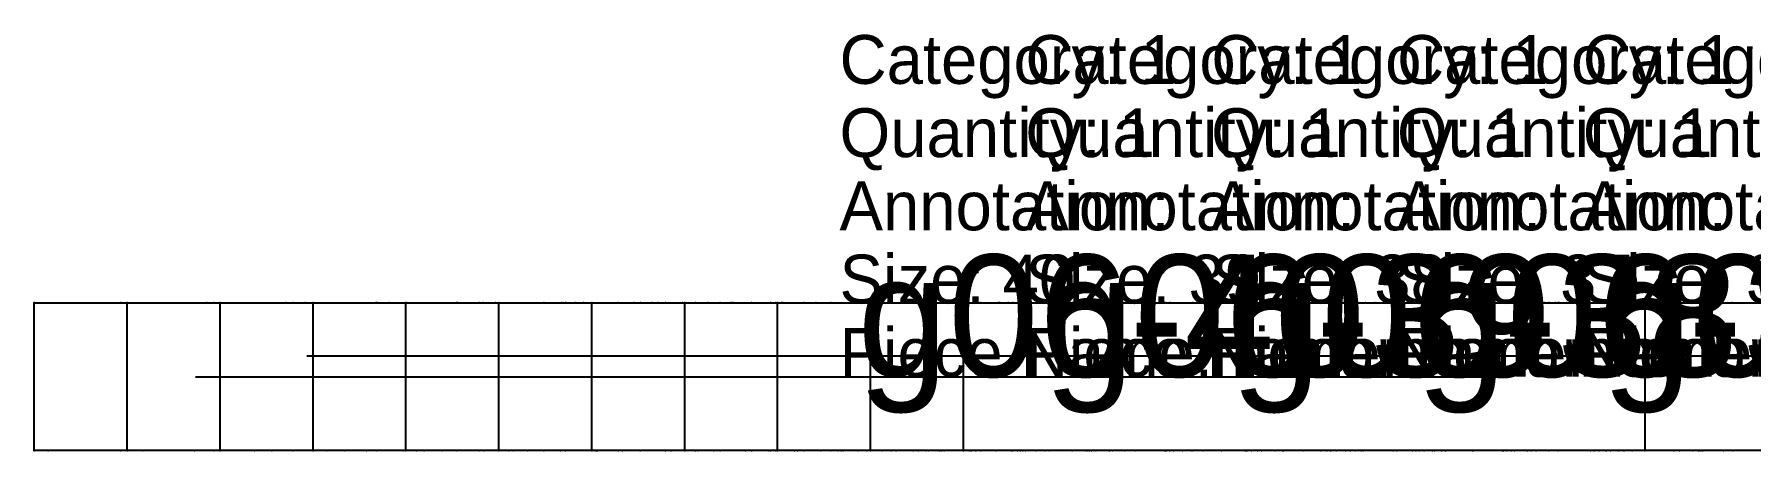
# Model space of a CAD drawing. Extents: x -2408 to 1029, y -526 to 2095.
# Drawn here: x -2407.6 to -2055.7, y 1458.5 to 1543.8 of the extents above; entities that cross this region are included whole.
import ezdxf

# ---------------------------------------------------------------- set-up
doc = ezdxf.new("R2010")
doc.units = 0
doc.layers.add('TEXT', color=7, linetype='Continuous')

# ---------------------------------------------------------------- blocks, each defined once
blk = doc.blocks.new('-30')
at = {"layer": '1'}
blk.add_lwpolyline([(-1106.885371, 721.699142), (-1128.512851, 721.699142), (-1149.224693, 721.699142), (-1168.911023, 721.699142), (-1187.461962, 721.699142), (-1204.767635, 721.699142), (-1220.718165, 721.699142), (-1239.687615, 721.699142), (-1255.792142, 721.699142), (-1271.497247, 721.699142), (-1285.198241, 721.699142), (-1286.352081, 721.699142), (-1286.352081, 751.94191), (-1265.834194, 751.94191), (-1248.11479, 751.94191), (-1230.545281, 751.94191), (-1210.241052, 751.94191), (-1193.374894, 751.94191), (-1175.226851, 751.94191), (-1155.906772, 751.94191), (-1135.524549, 751.94191), (-1114.190076, 751.94191)], dxfattribs=at)
at = {"layer": '14'}
blk.add_lwpolyline([(-1106.885371, 721.699142), (-1128.512851, 721.699142), (-1149.224693, 721.699142), (-1168.911023, 721.699142), (-1187.461962, 721.699142), (-1204.767635, 721.699142), (-1220.718165, 721.699142), (-1239.687615, 721.699142), (-1255.792142, 721.699142), (-1271.497247, 721.699142), (-1285.198241, 721.699142), (-1286.352081, 721.699142), (-1286.352081, 751.94191), (-1265.834194, 751.94191), (-1248.11479, 751.94191), (-1230.545281, 751.94191), (-1210.241052, 751.94191), (-1193.374894, 751.94191), (-1175.226851, 751.94191), (-1155.906772, 751.94191), (-1135.524549, 751.94191), (-1114.190076, 751.94191)], dxfattribs=at)
at = {"layer": '2'}
for p in [(-1286.352081, 751.94191), (-1286.352081, 751.94191), (-1286.352081, 721.699142), (-1286.352081, 721.699142)]:
    blk.add_point(p, dxfattribs=at)
at = {"layer": '3'}
for p in [(-1265.834194, 751.94191), (-1265.834194, 751.94191), (-1248.11479, 751.94191), (-1248.11479, 751.94191), (-1230.545281, 751.94191), (-1230.545281, 751.94191), (-1210.241052, 751.94191), (-1210.241052, 751.94191), (-1193.374894, 751.94191), (-1193.374894, 751.94191), (-1175.226851, 751.94191), (-1175.226851, 751.94191), (-1155.906772, 751.94191), (-1155.906772, 751.94191), (-1135.524549, 751.94191), (-1135.524549, 751.94191), (-1285.198241, 721.699142), (-1285.198241, 721.699142), (-1271.497247, 721.699142), (-1271.497247, 721.699142), (-1255.792142, 721.699142), (-1255.792142, 721.699142), (-1239.687615, 721.699142), (-1239.687615, 721.699142), (-1220.718165, 721.699142), (-1220.718165, 721.699142), (-1204.767635, 721.699142), (-1204.767635, 721.699142), (-1187.461962, 721.699142), (-1187.461962, 721.699142), (-1168.911023, 721.699142), (-1168.911023, 721.699142), (-1149.224693, 721.699142), (-1149.224693, 721.699142), (-1128.512851, 721.699142), (-1128.512851, 721.699142)]:
    blk.add_point(p, dxfattribs=at)
blk = doc.blocks.new('-31')
at = {"layer": '1'}
blk.add_lwpolyline([(-1095.268179, 721.699142), (-1116.499605, 721.699142), (-1136.968503, 721.699142), (-1156.570752, 721.699142), (-1175.202488, 721.699142), (-1192.7596, 721.699142), (-1209.138212, 721.699142), (-1224.234227, 721.699142), (-1242.187487, 721.699142), (-1257.429261, 721.699142), (-1272.293023, 721.699142), (-1286.352081, 721.699142), (-1286.352081, 751.94191), (-1266.933365, 751.94191), (-1250.163213, 751.94191), (-1233.534925, 751.94191), (-1214.318426, 751.94191), (-1198.355812, 751.94191), (-1181.179972, 751.94191), (-1162.894896, 751.94191), (-1143.604578, 751.94191), (-1123.413024, 751.94191), (-1102.424193, 751.94191)], dxfattribs=at)
at = {"layer": '14'}
blk.add_lwpolyline([(-1095.268179, 721.699142), (-1116.499605, 721.699142), (-1136.968503, 721.699142), (-1156.570752, 721.699142), (-1175.202488, 721.699142), (-1192.7596, 721.699142), (-1209.138212, 721.699142), (-1224.234227, 721.699142), (-1242.187487, 721.699142), (-1257.429261, 721.699142), (-1272.293023, 721.699142), (-1286.352081, 721.699142), (-1286.352081, 751.94191), (-1266.933365, 751.94191), (-1250.163213, 751.94191), (-1233.534925, 751.94191), (-1214.318426, 751.94191), (-1198.355812, 751.94191), (-1181.179972, 751.94191), (-1162.894896, 751.94191), (-1143.604578, 751.94191), (-1123.413024, 751.94191), (-1102.424193, 751.94191)], dxfattribs=at)
at = {"layer": '2'}
for p in [(-1286.352081, 751.94191), (-1286.352081, 751.94191), (-1286.352081, 721.699142), (-1286.352081, 721.699142)]:
    blk.add_point(p, dxfattribs=at)
at = {"layer": '3'}
for p in [(-1266.933365, 751.94191), (-1266.933365, 751.94191), (-1250.163213, 751.94191), (-1250.163213, 751.94191), (-1233.534925, 751.94191), (-1233.534925, 751.94191), (-1214.318426, 751.94191), (-1214.318426, 751.94191), (-1198.355812, 751.94191), (-1198.355812, 751.94191), (-1181.179972, 751.94191), (-1181.179972, 751.94191), (-1162.894896, 751.94191), (-1162.894896, 751.94191), (-1143.604578, 751.94191), (-1143.604578, 751.94191), (-1123.413024, 751.94191), (-1123.413024, 751.94191), (-1272.293023, 721.699142), (-1272.293023, 721.699142), (-1257.429261, 721.699142), (-1257.429261, 721.699142), (-1242.187487, 721.699142), (-1242.187487, 721.699142), (-1224.234227, 721.699142), (-1224.234227, 721.699142), (-1209.138212, 721.699142), (-1209.138212, 721.699142), (-1192.7596, 721.699142), (-1192.7596, 721.699142), (-1175.202488, 721.699142), (-1175.202488, 721.699142), (-1156.570752, 721.699142), (-1156.570752, 721.699142), (-1136.968503, 721.699142), (-1136.968503, 721.699142), (-1116.499605, 721.699142), (-1116.499605, 721.699142)]:
    blk.add_point(p, dxfattribs=at)
blk = doc.blocks.new('-32')
at = {"layer": '1'}
blk.add_lwpolyline([(-1071.369129, 721.699142), (-1092.379847, 721.699142), (-1112.834644, 721.699142), (-1132.635414, 721.699142), (-1151.684055, 721.699142), (-1169.882461, 721.699142), (-1187.13253, 721.699142), (-1203.336157, 721.699142), (-1218.395238, 721.699142), (-1236.524046, 721.699142), (-1252.211155, 721.699142), (-1268.03214, 721.699142), (-1282.296868, 721.699142), (-1286.352081, 721.699142), (-1286.352081, 751.94191), (-1268.032537, 751.94191), (-1248.531503, 751.94191), (-1232.212209, 751.94191), (-1213.509337, 751.94191), (-1198.05785, 751.94191), (-1181.494526, 751.94191), (-1163.917442, 751.94191), (-1145.424717, 751.94191), (-1126.114456, 751.94191), (-1106.084764, 751.94191), (-1085.433746, 751.94191)], dxfattribs=at)
at = {"layer": '14'}
blk.add_lwpolyline([(-1071.369129, 721.699142), (-1092.379847, 721.699142), (-1112.834644, 721.699142), (-1132.635414, 721.699142), (-1151.684055, 721.699142), (-1169.882461, 721.699142), (-1187.13253, 721.699142), (-1203.336157, 721.699142), (-1218.395238, 721.699142), (-1236.524046, 721.699142), (-1252.211155, 721.699142), (-1268.03214, 721.699142), (-1282.296868, 721.699142), (-1286.352081, 721.699142), (-1286.352081, 751.94191), (-1268.032537, 751.94191), (-1248.531503, 751.94191), (-1232.212209, 751.94191), (-1213.509337, 751.94191), (-1198.05785, 751.94191), (-1181.494526, 751.94191), (-1163.917442, 751.94191), (-1145.424717, 751.94191), (-1126.114456, 751.94191), (-1106.084764, 751.94191), (-1085.433746, 751.94191)], dxfattribs=at)
at = {"layer": '2'}
for p in [(-1286.352081, 751.94191), (-1286.352081, 751.94191), (-1286.352081, 721.699142), (-1286.352081, 721.699142)]:
    blk.add_point(p, dxfattribs=at)
at = {"layer": '3'}
for p in [(-1268.032537, 751.94191), (-1268.032537, 751.94191), (-1248.531503, 751.94191), (-1248.531503, 751.94191), (-1232.212209, 751.94191), (-1232.212209, 751.94191), (-1213.509337, 751.94191), (-1213.509337, 751.94191), (-1198.05785, 751.94191), (-1198.05785, 751.94191), (-1181.494526, 751.94191), (-1181.494526, 751.94191), (-1163.917442, 751.94191), (-1163.917442, 751.94191), (-1145.424717, 751.94191), (-1145.424717, 751.94191), (-1126.114456, 751.94191), (-1126.114456, 751.94191), (-1106.084764, 751.94191), (-1106.084764, 751.94191), (-1282.296868, 721.699142), (-1282.296868, 721.699142), (-1268.03214, 721.699142), (-1268.03214, 721.699142), (-1252.211155, 721.699142), (-1252.211155, 721.699142), (-1236.524046, 721.699142), (-1236.524046, 721.699142), (-1218.395238, 721.699142), (-1218.395238, 721.699142), (-1203.336157, 721.699142), (-1203.336157, 721.699142), (-1187.13253, 721.699142), (-1187.13253, 721.699142), (-1169.882461, 721.699142), (-1169.882461, 721.699142), (-1151.684055, 721.699142), (-1151.684055, 721.699142), (-1132.635414, 721.699142), (-1132.635414, 721.699142), (-1112.834644, 721.699142), (-1112.834644, 721.699142), (-1092.379847, 721.699142), (-1092.379847, 721.699142)]:
    blk.add_point(p, dxfattribs=at)
blk = doc.blocks.new('-33')
at = {"layer": '1'}
blk.add_lwpolyline([(-1057.28123, 721.699142), (-1077.584608, 721.699142), (-1097.488376, 721.699142), (-1116.900317, 721.699142), (-1135.728212, 721.699142), (-1153.879844, 721.699142), (-1171.262995, 721.699142), (-1187.785419, 721.699142), (-1203.354985, 721.699142), (-1222.472649, 721.699142), (-1239.513755, 721.699142), (-1254.259619, 721.699142), (-1269.131336, 721.699142), (-1283.690666, 721.699142), (-1286.352081, 721.699142), (-1286.352081, 751.94191), (-1266.492106, 751.94191), (-1247.187721, 751.94191), (-1231.266954, 751.94191), (-1213.160278, 751.94191), (-1193.086281, 751.94191), (-1176.871221, 751.94191), (-1159.764718, 751.94191), (-1141.858993, 751.94191), (-1123.246262, 751.94191), (-1104.018745, 751.94191), (-1084.268661, 751.94191), (-1064.088228, 751.94191)], dxfattribs=at)
at = {"layer": '14'}
blk.add_lwpolyline([(-1057.28123, 721.699142), (-1077.584608, 721.699142), (-1097.488376, 721.699142), (-1116.900317, 721.699142), (-1135.728212, 721.699142), (-1153.879844, 721.699142), (-1171.262995, 721.699142), (-1187.785419, 721.699142), (-1203.354985, 721.699142), (-1222.472649, 721.699142), (-1239.513755, 721.699142), (-1254.259619, 721.699142), (-1269.131336, 721.699142), (-1283.690666, 721.699142), (-1286.352081, 721.699142), (-1286.352081, 751.94191), (-1266.492106, 751.94191), (-1247.187721, 751.94191), (-1231.266954, 751.94191), (-1213.160278, 751.94191), (-1193.086281, 751.94191), (-1176.871221, 751.94191), (-1159.764718, 751.94191), (-1141.858993, 751.94191), (-1123.246262, 751.94191), (-1104.018745, 751.94191), (-1084.268661, 751.94191), (-1064.088228, 751.94191)], dxfattribs=at)
at = {"layer": '2'}
for p in [(-1286.352081, 751.94191), (-1286.352081, 751.94191), (-1286.352081, 721.699142), (-1286.352081, 721.699142)]:
    blk.add_point(p, dxfattribs=at)
at = {"layer": '3'}
for p in [(-1266.492106, 751.94191), (-1266.492106, 751.94191), (-1247.187721, 751.94191), (-1247.187721, 751.94191), (-1231.266954, 751.94191), (-1231.266954, 751.94191), (-1213.160278, 751.94191), (-1213.160278, 751.94191), (-1193.086281, 751.94191), (-1193.086281, 751.94191), (-1176.871221, 751.94191), (-1176.871221, 751.94191), (-1159.764718, 751.94191), (-1159.764718, 751.94191), (-1141.858993, 751.94191), (-1141.858993, 751.94191), (-1123.246262, 751.94191), (-1123.246262, 751.94191), (-1104.018745, 751.94191), (-1104.018745, 751.94191), (-1084.268661, 751.94191), (-1084.268661, 751.94191), (-1283.690666, 721.699142), (-1283.690666, 721.699142), (-1269.131336, 721.699142), (-1269.131336, 721.699142), (-1254.259619, 721.699142), (-1254.259619, 721.699142), (-1239.513755, 721.699142), (-1239.513755, 721.699142), (-1222.472649, 721.699142), (-1222.472649, 721.699142), (-1203.354985, 721.699142), (-1203.354985, 721.699142), (-1187.785419, 721.699142), (-1187.785419, 721.699142), (-1171.262995, 721.699142), (-1171.262995, 721.699142), (-1153.879844, 721.699142), (-1153.879844, 721.699142), (-1135.728212, 721.699142), (-1135.728212, 721.699142), (-1116.900317, 721.699142), (-1116.900317, 721.699142), (-1097.488376, 721.699142), (-1097.488376, 721.699142), (-1077.584608, 721.699142), (-1077.584608, 721.699142)]:
    blk.add_point(p, dxfattribs=at)
blk = doc.blocks.new('-34')
at = {"layer": '1'}
blk.add_lwpolyline([(-1039.626952, 721.699142), (-1059.066025, 721.699142), (-1078.27488, 721.699142), (-1097.167187, 721.699142), (-1115.656614, 721.699142), (-1133.656829, 721.699142), (-1151.081501, 721.699142), (-1167.844299, 721.699142), (-1183.85889, 721.699142), (-1199.038944, 721.699142), (-1217.831649, 721.699142), (-1234.782566, 721.699142), (-1249.687156, 721.699142), (-1265.128395, 721.699142), (-1280.07625, 721.699142), (-1286.352081, 721.699142), (-1286.352081, 751.94191), (-1267.75976, 751.94191), (-1249.687567, 751.94191), (-1230.729139, 751.94191), (-1213.298577, 751.94191), (-1194.077439, 751.94191), (-1178.609608, 751.94191), (-1162.336014, 751.94191), (-1145.342988, 751.94191), (-1127.716863, 751.94191), (-1109.543971, 751.94191), (-1090.910644, 751.94191), (-1071.903216, 751.94191), (-1052.608018, 751.94191), (-1033.111383, 751.94191)], dxfattribs=at)
at = {"layer": '14'}
blk.add_lwpolyline([(-1039.626952, 721.699142), (-1059.066025, 721.699142), (-1078.27488, 721.699142), (-1097.167187, 721.699142), (-1115.656614, 721.699142), (-1133.656829, 721.699142), (-1151.081501, 721.699142), (-1167.844299, 721.699142), (-1183.85889, 721.699142), (-1199.038944, 721.699142), (-1217.831649, 721.699142), (-1234.782566, 721.699142), (-1249.687156, 721.699142), (-1265.128395, 721.699142), (-1280.07625, 721.699142), (-1286.352081, 721.699142), (-1286.352081, 751.94191), (-1267.75976, 751.94191), (-1249.687567, 751.94191), (-1230.729139, 751.94191), (-1213.298577, 751.94191), (-1194.077439, 751.94191), (-1178.609608, 751.94191), (-1162.336014, 751.94191), (-1145.342988, 751.94191), (-1127.716863, 751.94191), (-1109.543971, 751.94191), (-1090.910644, 751.94191), (-1071.903216, 751.94191), (-1052.608018, 751.94191), (-1033.111383, 751.94191)], dxfattribs=at)
at = {"layer": '2'}
for p in [(-1286.352081, 751.94191), (-1286.352081, 751.94191), (-1286.352081, 721.699142), (-1286.352081, 721.699142)]:
    blk.add_point(p, dxfattribs=at)
at = {"layer": '3'}
for p in [(-1267.75976, 751.94191), (-1267.75976, 751.94191), (-1249.687567, 751.94191), (-1249.687567, 751.94191), (-1230.729139, 751.94191), (-1230.729139, 751.94191), (-1213.298577, 751.94191), (-1213.298577, 751.94191), (-1194.077439, 751.94191), (-1194.077439, 751.94191), (-1178.609608, 751.94191), (-1178.609608, 751.94191), (-1162.336014, 751.94191), (-1162.336014, 751.94191), (-1145.342988, 751.94191), (-1145.342988, 751.94191), (-1127.716863, 751.94191), (-1127.716863, 751.94191), (-1109.543971, 751.94191), (-1109.543971, 751.94191), (-1090.910644, 751.94191), (-1090.910644, 751.94191), (-1071.903216, 751.94191), (-1071.903216, 751.94191), (-1052.608018, 751.94191), (-1052.608018, 751.94191), (-1280.07625, 721.699142), (-1280.07625, 721.699142), (-1265.128395, 721.699142), (-1265.128395, 721.699142), (-1249.687156, 721.699142), (-1249.687156, 721.699142), (-1234.782566, 721.699142), (-1234.782566, 721.699142), (-1217.831649, 721.699142), (-1217.831649, 721.699142), (-1199.038944, 721.699142), (-1199.038944, 721.699142), (-1183.85889, 721.699142), (-1183.85889, 721.699142), (-1167.844299, 721.699142), (-1167.844299, 721.699142), (-1151.081501, 721.699142), (-1151.081501, 721.699142), (-1133.656829, 721.699142), (-1133.656829, 721.699142), (-1115.656614, 721.699142), (-1115.656614, 721.699142), (-1097.167187, 721.699142), (-1097.167187, 721.699142), (-1078.27488, 721.699142), (-1078.27488, 721.699142), (-1059.066025, 721.699142), (-1059.066025, 721.699142)]:
    blk.add_point(p, dxfattribs=at)
at = {"layer": '7'}
blk.add_line((-1056.360397, 741.08757), (-819.929733, 741.08757), dxfattribs=at)
blk = doc.blocks.new('-35')
at = {"layer": '1'}
blk.add_lwpolyline([(-1026.001396, 721.699142), (-1044.293844, 721.699142), (-1062.505846, 721.699142), (-1080.556958, 721.699142), (-1098.366734, 721.699142), (-1115.85473, 721.699142), (-1132.9405, 721.699142), (-1149.543599, 721.699142), (-1165.583582, 721.699142), (-1180.980003, 721.699142), (-1200.368428, 721.699142), (-1218.279044, 721.699142), (-1234.521168, 721.699142), (-1252.187028, 721.699142), (-1266.57545, 721.699142), (-1280.504143, 721.699142), (-1286.352081, 721.699142), (-1286.352081, 751.94191), (-1269.027421, 751.94191), (-1252.187427, 751.94191), (-1234.521619, 751.94191), (-1218.279511, 751.94191), (-1200.3689, 751.94191), (-1180.980474, 751.94191), (-1165.584047, 751.94191), (-1149.544056, 751.94191), (-1132.94093, 751.94191), (-1115.855149, 751.94191), (-1098.367142, 751.94191), (-1080.557355, 751.94191), (-1062.506235, 751.94191), (-1044.294227, 751.94191), (-1026.002846, 751.94191)], dxfattribs=at)
at = {"layer": '14'}
blk.add_lwpolyline([(-1026.001396, 721.699142), (-1044.293844, 721.699142), (-1062.505846, 721.699142), (-1080.556958, 721.699142), (-1098.366734, 721.699142), (-1115.85473, 721.699142), (-1132.9405, 721.699142), (-1149.543599, 721.699142), (-1165.583582, 721.699142), (-1180.980003, 721.699142), (-1200.368428, 721.699142), (-1218.279044, 721.699142), (-1234.521168, 721.699142), (-1252.187028, 721.699142), (-1266.57545, 721.699142), (-1280.504143, 721.699142), (-1286.352081, 721.699142), (-1286.352081, 751.94191), (-1269.027421, 751.94191), (-1252.187427, 751.94191), (-1234.521619, 751.94191), (-1218.279511, 751.94191), (-1200.3689, 751.94191), (-1180.980474, 751.94191), (-1165.584047, 751.94191), (-1149.544056, 751.94191), (-1132.94093, 751.94191), (-1115.855149, 751.94191), (-1098.367142, 751.94191), (-1080.557355, 751.94191), (-1062.506235, 751.94191), (-1044.294227, 751.94191), (-1026.002846, 751.94191)], dxfattribs=at)
at = {"layer": '2'}
for p in [(-1286.352081, 751.94191), (-1286.352081, 751.94191), (-1286.352081, 721.699142), (-1286.352081, 721.699142)]:
    blk.add_point(p, dxfattribs=at)
at = {"layer": '3'}
for p in [(-1269.027421, 751.94191), (-1269.027421, 751.94191), (-1252.187427, 751.94191), (-1252.187427, 751.94191), (-1234.521619, 751.94191), (-1234.521619, 751.94191), (-1218.279511, 751.94191), (-1218.279511, 751.94191), (-1200.3689, 751.94191), (-1200.3689, 751.94191), (-1180.980474, 751.94191), (-1180.980474, 751.94191), (-1165.584047, 751.94191), (-1165.584047, 751.94191), (-1149.544056, 751.94191), (-1149.544056, 751.94191), (-1132.94093, 751.94191), (-1132.94093, 751.94191), (-1115.855149, 751.94191), (-1115.855149, 751.94191), (-1098.367142, 751.94191), (-1098.367142, 751.94191), (-1080.557355, 751.94191), (-1080.557355, 751.94191), (-1062.506235, 751.94191), (-1062.506235, 751.94191), (-1044.294227, 751.94191), (-1044.294227, 751.94191), (-1280.504143, 721.699142), (-1280.504143, 721.699142), (-1266.57545, 721.699142), (-1266.57545, 721.699142), (-1252.187028, 721.699142), (-1252.187028, 721.699142), (-1234.521168, 721.699142), (-1234.521168, 721.699142), (-1218.279044, 721.699142), (-1218.279044, 721.699142), (-1200.368428, 721.699142), (-1200.368428, 721.699142), (-1180.980003, 721.699142), (-1180.980003, 721.699142), (-1165.583582, 721.699142), (-1165.583582, 721.699142), (-1149.543599, 721.699142), (-1149.543599, 721.699142), (-1132.9405, 721.699142), (-1132.9405, 721.699142), (-1115.85473, 721.699142), (-1115.85473, 721.699142), (-1098.366734, 721.699142), (-1098.366734, 721.699142), (-1080.556958, 721.699142), (-1080.556958, 721.699142), (-1062.505846, 721.699142), (-1062.505846, 721.699142), (-1044.293844, 721.699142), (-1044.293844, 721.699142)]:
    blk.add_point(p, dxfattribs=at)
at = {"layer": '7'}
blk.add_line((-1056.360397, 741.08757), (-819.929733, 741.08757), dxfattribs=at)
blk = doc.blocks.new('-36')
at = {"layer": '1'}
blk.add_lwpolyline([(-1005.622024, 721.699142), (-1022.460024, 721.699142), (-1039.397433, 721.699142), (-1056.358699, 721.699142), (-1073.271251, 721.699142), (-1090.059538, 721.699142), (-1106.649001, 721.699142), (-1122.965081, 721.699142), (-1138.93322, 721.699142), (-1154.478858, 721.699142), (-1169.527436, 721.699142), (-1188.690147, 721.699142), (-1206.659913, 721.699142), (-1223.260003, 721.699142), (-1238.313683, 721.699142), (-1254.686889, 721.699142), (-1270.294771, 721.699142), (-1284.200299, 721.699142), (-1286.352081, 721.699142), (-1286.352081, 751.94191), (-1268.02285, 751.94191), (-1251.644597, 751.94191), (-1234.705316, 751.94191), (-1219.248474, 751.94191), (-1202.289411, 751.94191), (-1184.004833, 751.94191), (-1164.571489, 751.94191), (-1149.348929, 751.94191), (-1133.654162, 751.94191), (-1117.561746, 751.94191), (-1101.146243, 751.94191), (-1084.482193, 751.94191), (-1067.644193, 751.94191), (-1050.706785, 751.94191), (-1033.745518, 751.94191), (-1016.832967, 751.94191), (-1000.04468, 751.94191)], dxfattribs=at)
at = {"layer": '14'}
blk.add_lwpolyline([(-1005.622024, 721.699142), (-1022.460024, 721.699142), (-1039.397433, 721.699142), (-1056.358699, 721.699142), (-1073.271251, 721.699142), (-1090.059538, 721.699142), (-1106.649001, 721.699142), (-1122.965081, 721.699142), (-1138.93322, 721.699142), (-1154.478858, 721.699142), (-1169.527436, 721.699142), (-1188.690147, 721.699142), (-1206.659913, 721.699142), (-1223.260003, 721.699142), (-1238.313683, 721.699142), (-1254.686889, 721.699142), (-1270.294771, 721.699142), (-1284.200299, 721.699142), (-1286.352081, 721.699142), (-1286.352081, 751.94191), (-1268.02285, 751.94191), (-1251.644597, 751.94191), (-1234.705316, 751.94191), (-1219.248474, 751.94191), (-1202.289411, 751.94191), (-1184.004833, 751.94191), (-1164.571489, 751.94191), (-1149.348929, 751.94191), (-1133.654162, 751.94191), (-1117.561746, 751.94191), (-1101.146243, 751.94191), (-1084.482193, 751.94191), (-1067.644193, 751.94191), (-1050.706785, 751.94191), (-1033.745518, 751.94191), (-1016.832967, 751.94191), (-1000.04468, 751.94191)], dxfattribs=at)
at = {"layer": '2'}
for p in [(-1286.352081, 751.94191), (-1286.352081, 751.94191), (-1286.352081, 721.699142), (-1286.352081, 721.699142)]:
    blk.add_point(p, dxfattribs=at)
at = {"layer": '3'}
for p in [(-1268.02285, 751.94191), (-1268.02285, 751.94191), (-1251.644597, 751.94191), (-1251.644597, 751.94191), (-1234.705316, 751.94191), (-1234.705316, 751.94191), (-1219.248474, 751.94191), (-1219.248474, 751.94191), (-1202.289411, 751.94191), (-1202.289411, 751.94191), (-1184.004833, 751.94191), (-1184.004833, 751.94191), (-1164.571489, 751.94191), (-1164.571489, 751.94191), (-1149.348929, 751.94191), (-1149.348929, 751.94191), (-1133.654162, 751.94191), (-1133.654162, 751.94191), (-1117.561746, 751.94191), (-1117.561746, 751.94191), (-1101.146243, 751.94191), (-1101.146243, 751.94191), (-1084.482193, 751.94191), (-1084.482193, 751.94191), (-1067.644193, 751.94191), (-1067.644193, 751.94191), (-1050.706785, 751.94191), (-1050.706785, 751.94191), (-1033.745518, 751.94191), (-1033.745518, 751.94191), (-1016.832967, 751.94191), (-1016.832967, 751.94191), (-1284.200299, 721.699142), (-1284.200299, 721.699142), (-1270.294771, 721.699142), (-1270.294771, 721.699142), (-1254.686889, 721.699142), (-1254.686889, 721.699142), (-1238.313683, 721.699142), (-1238.313683, 721.699142), (-1223.260003, 721.699142), (-1223.260003, 721.699142), (-1206.659913, 721.699142), (-1206.659913, 721.699142), (-1188.690147, 721.699142), (-1188.690147, 721.699142), (-1169.527436, 721.699142), (-1169.527436, 721.699142), (-1154.478858, 721.699142), (-1154.478858, 721.699142), (-1138.93322, 721.699142), (-1138.93322, 721.699142), (-1122.965081, 721.699142), (-1122.965081, 721.699142), (-1106.649001, 721.699142), (-1106.649001, 721.699142), (-1090.059538, 721.699142), (-1090.059538, 721.699142), (-1073.271251, 721.699142), (-1073.271251, 721.699142), (-1056.358699, 721.699142), (-1056.358699, 721.699142), (-1039.397433, 721.699142), (-1039.397433, 721.699142), (-1022.460024, 721.699142), (-1022.460024, 721.699142)]:
    blk.add_point(p, dxfattribs=at)
at = {"layer": '7'}
blk.add_line((-1056.360397, 741.08757), (-819.929733, 741.08757), dxfattribs=at)
at = {"layer": '1'}
for s, p in [('Category: 1', (-1045.052109, 796.820526)), ('Quantity: 1', (-1045.052109, 781.820526)), ('Annotation: ', (-1045.052109, 766.820526)), ('Size: 36', (-1045.052109, 751.820526)), ('Piece Name: noname', (-1045.052109, 736.820526))]:
    blk.add_text(s, height=10, dxfattribs=at).set_placement(p)
at = {"layer": 'TEXT', "color": 7}
blk.add_text('g06-36', height=25, dxfattribs=at).set_placement((-1041.22, 736.82))
blk = doc.blocks.new('-37')
at = {"layer": '1'}
blk.add_lwpolyline([(-982.495003, 721.699142), (-1002.327142, 721.699142), (-1017.530616, 721.699142), (-1032.940124, 721.699142), (-1048.486957, 721.699142), (-1064.101543, 721.699142), (-1079.717043, 721.699142), (-1095.263871, 721.699142), (-1110.673352, 721.699142), (-1125.876816, 721.699142), (-1140.805625, 721.699142), (-1160.164652, 721.699142), (-1178.750509, 721.699142), (-1196.400349, 721.699142), (-1212.951456, 721.699142), (-1228.24099, 721.699142), (-1245.330897, 721.699142), (-1259.877367, 721.699142), (-1275.364118, 721.699142), (-1286.352081, 721.699142), (-1286.352081, 751.94191), (-1267.252427, 751.94191), (-1251.472833, 751.94191), (-1235.362166, 751.94191), (-1216.898813, 751.94191), (-1200.647841, 751.94191), (-1183.257405, 751.94191), (-1164.890286, 751.94191), (-1145.709266, 751.94191), (-1125.877127, 751.94191), (-1110.673654, 751.94191), (-1095.264145, 751.94191), (-1079.717312, 751.94191), (-1064.102726, 751.94191), (-1048.487226, 751.94191), (-1032.940399, 751.94191), (-1017.530917, 751.94191), (-1002.327453, 751.94191), (-987.398645, 751.94191)], dxfattribs=at)
at = {"layer": '14'}
blk.add_lwpolyline([(-982.495003, 721.699142), (-1002.327142, 721.699142), (-1017.530616, 721.699142), (-1032.940124, 721.699142), (-1048.486957, 721.699142), (-1064.101543, 721.699142), (-1079.717043, 721.699142), (-1095.263871, 721.699142), (-1110.673352, 721.699142), (-1125.876816, 721.699142), (-1140.805625, 721.699142), (-1160.164652, 721.699142), (-1178.750509, 721.699142), (-1196.400349, 721.699142), (-1212.951456, 721.699142), (-1228.24099, 721.699142), (-1245.330897, 721.699142), (-1259.877367, 721.699142), (-1275.364118, 721.699142), (-1286.352081, 721.699142), (-1286.352081, 751.94191), (-1267.252427, 751.94191), (-1251.472833, 751.94191), (-1235.362166, 751.94191), (-1216.898813, 751.94191), (-1200.647841, 751.94191), (-1183.257405, 751.94191), (-1164.890286, 751.94191), (-1145.709266, 751.94191), (-1125.877127, 751.94191), (-1110.673654, 751.94191), (-1095.264145, 751.94191), (-1079.717312, 751.94191), (-1064.102726, 751.94191), (-1048.487226, 751.94191), (-1032.940399, 751.94191), (-1017.530917, 751.94191), (-1002.327453, 751.94191), (-987.398645, 751.94191)], dxfattribs=at)
at = {"layer": '2'}
for p in [(-1286.352081, 751.94191), (-1286.352081, 751.94191), (-1286.352081, 721.699142), (-1286.352081, 721.699142)]:
    blk.add_point(p, dxfattribs=at)
at = {"layer": '3'}
for p in [(-1267.252427, 751.94191), (-1267.252427, 751.94191), (-1251.472833, 751.94191), (-1251.472833, 751.94191), (-1235.362166, 751.94191), (-1235.362166, 751.94191), (-1216.898813, 751.94191), (-1216.898813, 751.94191), (-1200.647841, 751.94191), (-1200.647841, 751.94191), (-1183.257405, 751.94191), (-1183.257405, 751.94191), (-1164.890286, 751.94191), (-1164.890286, 751.94191), (-1145.709266, 751.94191), (-1145.709266, 751.94191), (-1125.877127, 751.94191), (-1125.877127, 751.94191), (-1110.673654, 751.94191), (-1110.673654, 751.94191), (-1095.264145, 751.94191), (-1095.264145, 751.94191), (-1079.717312, 751.94191), (-1079.717312, 751.94191), (-1064.102726, 751.94191), (-1064.102726, 751.94191), (-1048.487226, 751.94191), (-1048.487226, 751.94191), (-1032.940399, 751.94191), (-1032.940399, 751.94191), (-1017.530917, 751.94191), (-1017.530917, 751.94191), (-1002.327453, 751.94191), (-1002.327453, 751.94191), (-1275.364118, 721.699142), (-1275.364118, 721.699142), (-1259.877367, 721.699142), (-1259.877367, 721.699142), (-1245.330897, 721.699142), (-1245.330897, 721.699142), (-1228.24099, 721.699142), (-1228.24099, 721.699142), (-1212.951456, 721.699142), (-1212.951456, 721.699142), (-1196.400349, 721.699142), (-1196.400349, 721.699142), (-1178.750509, 721.699142), (-1178.750509, 721.699142), (-1160.164652, 721.699142), (-1160.164652, 721.699142), (-1140.805625, 721.699142), (-1140.805625, 721.699142), (-1125.876816, 721.699142), (-1125.876816, 721.699142), (-1110.673352, 721.699142), (-1110.673352, 721.699142), (-1095.263871, 721.699142), (-1095.263871, 721.699142), (-1079.717043, 721.699142), (-1079.717043, 721.699142), (-1064.101543, 721.699142), (-1064.101543, 721.699142), (-1048.486957, 721.699142), (-1048.486957, 721.699142), (-1032.940124, 721.699142), (-1032.940124, 721.699142), (-1017.530616, 721.699142), (-1017.530616, 721.699142), (-1002.327142, 721.699142), (-1002.327142, 721.699142)]:
    blk.add_point(p, dxfattribs=at)
at = {"layer": '7'}
blk.add_line((-1241.902084, 741.08757), (-886.302185, 741.08757), dxfattribs=at)
at = {"layer": '1'}
for s, p in [('Category: 1', (-1064.102135, 796.820526)), ('Quantity: 1', (-1064.102135, 781.820526)), ('Annotation: ', (-1064.102135, 766.820526)), ('Size: 37', (-1064.102135, 751.820526)), ('Piece Name: noname', (-1064.102135, 736.820526))]:
    blk.add_text(s, height=10, dxfattribs=at).set_placement(p)
at = {"layer": 'TEXT', "color": 7}
blk.add_text('g06-37', height=25, dxfattribs=at).set_placement((-1060.2, 736.82))
blk = doc.blocks.new('-38')
at = {"layer": '1'}
blk.add_lwpolyline([(-966.139302, 721.699142), (-982.504224, 721.699142), (-999.687682, 721.699142), (-1017.540881, 721.699142), (-1035.914957, 721.699142), (-1054.661117, 721.699142), (-1073.630495, 721.699142), (-1092.673444, 721.699142), (-1111.642836, 721.699142), (-1130.388969, 721.699142), (-1148.763034, 721.699142), (-1166.616239, 721.699142), (-1183.799686, 721.699142), (-1200.164584, 721.699142), (-1215.562105, 721.699142), (-1233.221932, 721.699142), (-1248.846982, 721.699142), (-1264.501902, 721.699142), (-1279.298031, 721.699142), (-1286.352081, 721.699142), (-1286.352081, 751.94191), (-1268.889537, 751.94191), (-1251.702563, 751.94191), (-1233.222254, 751.94191), (-1215.562447, 751.94191), (-1200.164919, 751.94191), (-1183.799994, 751.94191), (-1166.616533, 751.94191), (-1148.763331, 751.94191), (-1130.389253, 751.94191), (-1111.643091, 751.94191), (-1092.673712, 751.94191), (-1073.630763, 751.94191), (-1054.661372, 751.94191), (-1035.915241, 751.94191), (-1017.541178, 751.94191), (-999.687975, 751.94191), (-982.504531, 751.94191), (-966.139637, 751.94191)], dxfattribs=at)
at = {"layer": '14'}
blk.add_lwpolyline([(-966.139302, 721.699142), (-982.504224, 721.699142), (-999.687682, 721.699142), (-1017.540881, 721.699142), (-1035.914957, 721.699142), (-1054.661117, 721.699142), (-1073.630495, 721.699142), (-1092.673444, 721.699142), (-1111.642836, 721.699142), (-1130.388969, 721.699142), (-1148.763034, 721.699142), (-1166.616239, 721.699142), (-1183.799686, 721.699142), (-1200.164584, 721.699142), (-1215.562105, 721.699142), (-1233.221932, 721.699142), (-1248.846982, 721.699142), (-1264.501902, 721.699142), (-1279.298031, 721.699142), (-1286.352081, 721.699142), (-1286.352081, 751.94191), (-1268.889537, 751.94191), (-1251.702563, 751.94191), (-1233.222254, 751.94191), (-1215.562447, 751.94191), (-1200.164919, 751.94191), (-1183.799994, 751.94191), (-1166.616533, 751.94191), (-1148.763331, 751.94191), (-1130.389253, 751.94191), (-1111.643091, 751.94191), (-1092.673712, 751.94191), (-1073.630763, 751.94191), (-1054.661372, 751.94191), (-1035.915241, 751.94191), (-1017.541178, 751.94191), (-999.687975, 751.94191), (-982.504531, 751.94191), (-966.139637, 751.94191)], dxfattribs=at)
at = {"layer": '2'}
for p in [(-1286.352081, 751.94191), (-1286.352081, 751.94191), (-1286.352081, 721.699142), (-1286.352081, 721.699142)]:
    blk.add_point(p, dxfattribs=at)
at = {"layer": '3'}
for p in [(-1268.889537, 751.94191), (-1268.889537, 751.94191), (-1251.702563, 751.94191), (-1251.702563, 751.94191), (-1233.222254, 751.94191), (-1233.222254, 751.94191), (-1215.562447, 751.94191), (-1215.562447, 751.94191), (-1200.164919, 751.94191), (-1200.164919, 751.94191), (-1183.799994, 751.94191), (-1183.799994, 751.94191), (-1166.616533, 751.94191), (-1166.616533, 751.94191), (-1148.763331, 751.94191), (-1148.763331, 751.94191), (-1130.389253, 751.94191), (-1130.389253, 751.94191), (-1111.643091, 751.94191), (-1111.643091, 751.94191), (-1092.673712, 751.94191), (-1092.673712, 751.94191), (-1073.630763, 751.94191), (-1073.630763, 751.94191), (-1054.661372, 751.94191), (-1054.661372, 751.94191), (-1035.915241, 751.94191), (-1035.915241, 751.94191), (-1017.541178, 751.94191), (-1017.541178, 751.94191), (-999.687975, 751.94191), (-999.687975, 751.94191), (-982.504531, 751.94191), (-982.504531, 751.94191), (-1279.298031, 721.699142), (-1279.298031, 721.699142), (-1264.501902, 721.699142), (-1264.501902, 721.699142), (-1248.846982, 721.699142), (-1248.846982, 721.699142), (-1233.221932, 721.699142), (-1233.221932, 721.699142), (-1215.562105, 721.699142), (-1215.562105, 721.699142), (-1200.164584, 721.699142), (-1200.164584, 721.699142), (-1183.799686, 721.699142), (-1183.799686, 721.699142), (-1166.616239, 721.699142), (-1166.616239, 721.699142), (-1148.763034, 721.699142), (-1148.763034, 721.699142), (-1130.388969, 721.699142), (-1130.388969, 721.699142), (-1111.642836, 721.699142), (-1111.642836, 721.699142), (-1092.673444, 721.699142), (-1092.673444, 721.699142), (-1073.630495, 721.699142), (-1073.630495, 721.699142), (-1054.661117, 721.699142), (-1054.661117, 721.699142), (-1035.914957, 721.699142), (-1035.914957, 721.699142), (-1017.540881, 721.699142), (-1017.540881, 721.699142), (-999.687682, 721.699142), (-999.687682, 721.699142), (-982.504224, 721.699142), (-982.504224, 721.699142)]:
    blk.add_point(p, dxfattribs=at)
at = {"layer": '7'}
blk.add_line((-1245.712051, 741.08757), (-920.592117, 741.08757), dxfattribs=at)
at = {"layer": '1'}
for s, p in [('Category: 1', (-1083.152122, 796.820526)), ('Quantity: 1', (-1083.152122, 781.820526)), ('Annotation: ', (-1083.152122, 766.820526)), ('Size: 38', (-1083.152122, 751.820526)), ('Piece Name: noname', (-1083.152122, 736.820526))]:
    blk.add_text(s, height=10, dxfattribs=at).set_placement(p)
at = {"layer": 'TEXT', "color": 7}
blk.add_text('g06-38', height=25, dxfattribs=at).set_placement((-1079.17, 736.81))
blk = doc.blocks.new('-39')
at = {"layer": '1'}
blk.add_lwpolyline([(-952.04084, 721.699142), (-969.262782, 721.699142), (-985.604171, 721.699142), (-1003.473445, 721.699142), (-1018.691917, 721.699142), (-1034.584764, 721.699142), (-1051.017109, 721.699142), (-1067.854059, 721.699142), (-1084.960774, 721.699142), (-1102.201595, 721.699142), (-1119.443177, 721.699142), (-1136.549884, 721.699142), (-1153.386841, 721.699142), (-1169.819174, 721.699142), (-1185.712008, 721.699142), (-1200.930469, 721.699142), (-1218.79971, 721.699142), (-1235.141106, 721.699142), (-1252.363079, 721.699142), (-1268.587898, 721.699142), (-1283.167952, 721.699142), (-1286.352081, 721.699142), (-1286.352081, 751.94191), (-1268.588172, 751.94191), (-1252.363393, 751.94191), (-1235.141456, 751.94191), (-1218.800072, 751.94191), (-1200.930802, 751.94191), (-1185.712333, 751.94191), (-1169.819489, 751.94191), (-1153.387146, 751.94191), (-1136.550198, 751.94191), (-1119.443485, 751.94191), (-1102.202663, 751.94191), (-1084.961081, 751.94191), (-1067.854373, 751.94191), (-1051.017414, 751.94191), (-1034.585078, 751.94191), (-1018.692241, 751.94191), (-1003.473778, 751.94191), (-985.604532, 751.94191), (-969.263132, 751.94191), (-952.041154, 751.94191)], dxfattribs=at)
at = {"layer": '14'}
blk.add_lwpolyline([(-952.04084, 721.699142), (-969.262782, 721.699142), (-985.604171, 721.699142), (-1003.473445, 721.699142), (-1018.691917, 721.699142), (-1034.584764, 721.699142), (-1051.017109, 721.699142), (-1067.854059, 721.699142), (-1084.960774, 721.699142), (-1102.201595, 721.699142), (-1119.443177, 721.699142), (-1136.549884, 721.699142), (-1153.386841, 721.699142), (-1169.819174, 721.699142), (-1185.712008, 721.699142), (-1200.930469, 721.699142), (-1218.79971, 721.699142), (-1235.141106, 721.699142), (-1252.363079, 721.699142), (-1268.587898, 721.699142), (-1283.167952, 721.699142), (-1286.352081, 721.699142), (-1286.352081, 751.94191), (-1268.588172, 751.94191), (-1252.363393, 751.94191), (-1235.141456, 751.94191), (-1218.800072, 751.94191), (-1200.930802, 751.94191), (-1185.712333, 751.94191), (-1169.819489, 751.94191), (-1153.387146, 751.94191), (-1136.550198, 751.94191), (-1119.443485, 751.94191), (-1102.202663, 751.94191), (-1084.961081, 751.94191), (-1067.854373, 751.94191), (-1051.017414, 751.94191), (-1034.585078, 751.94191), (-1018.692241, 751.94191), (-1003.473778, 751.94191), (-985.604532, 751.94191), (-969.263132, 751.94191), (-952.041154, 751.94191)], dxfattribs=at)
at = {"layer": '2'}
for p in [(-1286.352081, 751.94191), (-1286.352081, 751.94191), (-1286.352081, 721.699142), (-1286.352081, 721.699142)]:
    blk.add_point(p, dxfattribs=at)
at = {"layer": '3'}
for p in [(-1268.588172, 751.94191), (-1268.588172, 751.94191), (-1252.363393, 751.94191), (-1252.363393, 751.94191), (-1235.141456, 751.94191), (-1235.141456, 751.94191), (-1218.800072, 751.94191), (-1218.800072, 751.94191), (-1200.930802, 751.94191), (-1200.930802, 751.94191), (-1185.712333, 751.94191), (-1185.712333, 751.94191), (-1169.819489, 751.94191), (-1169.819489, 751.94191), (-1153.387146, 751.94191), (-1153.387146, 751.94191), (-1136.550198, 751.94191), (-1136.550198, 751.94191), (-1119.443485, 751.94191), (-1119.443485, 751.94191), (-1102.202663, 751.94191), (-1102.202663, 751.94191), (-1084.961081, 751.94191), (-1084.961081, 751.94191), (-1067.854373, 751.94191), (-1067.854373, 751.94191), (-1051.017414, 751.94191), (-1051.017414, 751.94191), (-1034.585078, 751.94191), (-1034.585078, 751.94191), (-1018.692241, 751.94191), (-1018.692241, 751.94191), (-1003.473778, 751.94191), (-1003.473778, 751.94191), (-985.604532, 751.94191), (-985.604532, 751.94191), (-969.263132, 751.94191), (-969.263132, 751.94191), (-1283.167952, 721.699142), (-1283.167952, 721.699142), (-1268.587898, 721.699142), (-1268.587898, 721.699142), (-1252.363079, 721.699142), (-1252.363079, 721.699142), (-1235.141106, 721.699142), (-1235.141106, 721.699142), (-1218.79971, 721.699142), (-1218.79971, 721.699142), (-1200.930469, 721.699142), (-1200.930469, 721.699142), (-1185.712008, 721.699142), (-1185.712008, 721.699142), (-1169.819174, 721.699142), (-1169.819174, 721.699142), (-1153.386841, 721.699142), (-1153.386841, 721.699142), (-1136.549884, 721.699142), (-1136.549884, 721.699142), (-1119.443177, 721.699142), (-1119.443177, 721.699142), (-1102.201595, 721.699142), (-1102.201595, 721.699142), (-1084.960774, 721.699142), (-1084.960774, 721.699142), (-1067.854059, 721.699142), (-1067.854059, 721.699142), (-1051.017109, 721.699142), (-1051.017109, 721.699142), (-1034.584764, 721.699142), (-1034.584764, 721.699142), (-1018.691917, 721.699142), (-1018.691917, 721.699142), (-1003.473445, 721.699142), (-1003.473445, 721.699142), (-985.604171, 721.699142), (-985.604171, 721.699142), (-969.262782, 721.699142), (-969.262782, 721.699142)]:
    blk.add_point(p, dxfattribs=at)
at = {"layer": '7'}
blk.add_line((-1249.522095, 741.08757), (-954.882126, 741.08757), dxfattribs=at)
at = {"layer": '1'}
for s, p in [('Category: 1', (-1102.20211, 796.820526)), ('Quantity: 1', (-1102.20211, 781.820526)), ('Annotation: ', (-1102.20211, 766.820526)), ('Size: 39', (-1102.20211, 751.820526)), ('Piece Name: noname', (-1102.20211, 736.820526))]:
    blk.add_text(s, height=10, dxfattribs=at).set_placement(p)
at = {"layer": 'TEXT', "color": 7}
blk.add_text('g06-39', height=25, dxfattribs=at).set_placement((-1098.44, 736.81))
blk = doc.blocks.new('-40')
at = {"layer": '1'}
blk.add_lwpolyline([(-1286.352081, 721.699142), (-1286.352081, 751.94191), (-1268.599053, 751.94191), (-1251.014822, 751.94191), (-1234.758227, 751.94191), (-1216.325021, 751.94191), (-1199.595758, 751.94191), (-1181.874561, 751.94191), (-1163.397601, 751.94191), (-1148.2306, 751.94191), (-1132.851969, 751.94191), (-1117.383356, 751.94191), (-1101.94427, 751.94191), (-1086.656356, 751.94191), (-1071.640517, 751.94191), (-1053.437536, 751.94191), (-1036.084788, 751.94191), (-1019.818451, 751.94191), (-1004.874701, 751.94191), (-989.020534, 751.94191), (-973.905435, 751.94191), (-959.006916, 751.94191), (-956.152191, 751.94191), (-956.152191, 736.519947), (-956.152191, 721.699142), (-973.905219, 721.699142), (-991.489451, 721.699142), (-1007.746046, 721.699142), (-1026.179251, 721.699142), (-1042.908514, 721.699142), (-1060.629711, 721.699142), (-1079.106671, 721.699142), (-1094.273672, 721.699142), (-1109.652304, 721.699142), (-1125.120916, 721.699142), (-1140.560002, 721.699142), (-1155.847917, 721.699142), (-1170.863756, 721.699142), (-1189.066737, 721.699142), (-1206.419484, 721.699142), (-1222.685821, 721.699142), (-1237.629572, 721.699142), (-1253.483738, 721.699142), (-1268.598837, 721.699142), (-1283.497356, 721.699142)], close=True, dxfattribs=at)
at = {"layer": '14'}
blk.add_lwpolyline([(-1286.352081, 721.699142), (-1286.352081, 751.94191), (-1268.599053, 751.94191), (-1251.014822, 751.94191), (-1234.758227, 751.94191), (-1216.325021, 751.94191), (-1199.595758, 751.94191), (-1181.874561, 751.94191), (-1163.397601, 751.94191), (-1148.2306, 751.94191), (-1132.851969, 751.94191), (-1117.383356, 751.94191), (-1101.94427, 751.94191), (-1086.656356, 751.94191), (-1071.640517, 751.94191), (-1053.437536, 751.94191), (-1036.084788, 751.94191), (-1019.818451, 751.94191), (-1004.874701, 751.94191), (-989.020534, 751.94191), (-973.905435, 751.94191), (-959.006916, 751.94191), (-956.152191, 751.94191), (-956.152191, 736.519947), (-956.152191, 721.699142), (-973.905219, 721.699142), (-991.489451, 721.699142), (-1007.746046, 721.699142), (-1026.179251, 721.699142), (-1042.908514, 721.699142), (-1060.629711, 721.699142), (-1079.106671, 721.699142), (-1094.273672, 721.699142), (-1109.652304, 721.699142), (-1125.120916, 721.699142), (-1140.560002, 721.699142), (-1155.847917, 721.699142), (-1170.863756, 721.699142), (-1189.066737, 721.699142), (-1206.419484, 721.699142), (-1222.685821, 721.699142), (-1237.629572, 721.699142), (-1253.483738, 721.699142), (-1268.598837, 721.699142), (-1283.497356, 721.699142)], close=True, dxfattribs=at)
at = {"layer": '2'}
for p in [(-1286.352081, 751.94191), (-1286.352081, 751.94191), (-956.152191, 751.94191), (-956.152191, 751.94191), (-1286.352081, 721.699142), (-1286.352081, 721.699142), (-956.152191, 721.699142), (-956.152191, 721.699142)]:
    blk.add_point(p, dxfattribs=at)
at = {"layer": '3'}
for p in [(-1268.599053, 751.94191), (-1268.599053, 751.94191), (-1251.014822, 751.94191), (-1251.014822, 751.94191), (-1234.758227, 751.94191), (-1234.758227, 751.94191), (-1216.325021, 751.94191), (-1216.325021, 751.94191), (-1199.595758, 751.94191), (-1199.595758, 751.94191), (-1181.874561, 751.94191), (-1181.874561, 751.94191), (-1163.397601, 751.94191), (-1163.397601, 751.94191), (-1148.2306, 751.94191), (-1148.2306, 751.94191), (-1132.851969, 751.94191), (-1132.851969, 751.94191), (-1117.383356, 751.94191), (-1117.383356, 751.94191), (-1101.94427, 751.94191), (-1101.94427, 751.94191), (-1086.656356, 751.94191), (-1086.656356, 751.94191), (-1071.640517, 751.94191), (-1071.640517, 751.94191), (-1053.437536, 751.94191), (-1053.437536, 751.94191), (-1036.084788, 751.94191), (-1036.084788, 751.94191), (-1019.818451, 751.94191), (-1019.818451, 751.94191), (-1004.874701, 751.94191), (-1004.874701, 751.94191), (-989.020534, 751.94191), (-989.020534, 751.94191), (-973.905435, 751.94191), (-973.905435, 751.94191), (-959.006916, 751.94191), (-959.006916, 751.94191), (-956.152191, 736.519947), (-956.152191, 736.519947), (-1283.497356, 721.699142), (-1283.497356, 721.699142), (-1268.598837, 721.699142), (-1268.598837, 721.699142), (-1253.483738, 721.699142), (-1253.483738, 721.699142), (-1237.629572, 721.699142), (-1237.629572, 721.699142), (-1222.685821, 721.699142), (-1222.685821, 721.699142), (-1206.419484, 721.699142), (-1206.419484, 721.699142), (-1189.066737, 721.699142), (-1189.066737, 721.699142), (-1170.863756, 721.699142), (-1170.863756, 721.699142), (-1155.847917, 721.699142), (-1155.847917, 721.699142), (-1140.560002, 721.699142), (-1140.560002, 721.699142), (-1125.120916, 721.699142), (-1125.120916, 721.699142), (-1109.652304, 721.699142), (-1109.652304, 721.699142), (-1094.273672, 721.699142), (-1094.273672, 721.699142), (-1079.106671, 721.699142), (-1079.106671, 721.699142), (-1060.629711, 721.699142), (-1060.629711, 721.699142), (-1042.908514, 721.699142), (-1042.908514, 721.699142), (-1026.179251, 721.699142), (-1026.179251, 721.699142), (-1007.746046, 721.699142), (-1007.746046, 721.699142), (-991.489451, 721.699142), (-991.489451, 721.699142), (-973.905219, 721.699142), (-973.905219, 721.699142)]:
    blk.add_point(p, dxfattribs=at)
at = {"layer": '7'}
blk.add_line((-1253.332062, 736.820602), (-989.172134, 736.820602), dxfattribs=at)
at = {"layer": '1'}
for s, p in [('Category: 1', (-1121.252136, 796.820526)), ('Quantity: 1', (-1121.252136, 781.820526)), ('Annotation: ', (-1121.252136, 766.820526)), ('Size: 40', (-1121.252136, 751.820526)), ('Piece Name: noname', (-1121.252136, 736.820526))]:
    blk.add_text(s, height=10, dxfattribs=at).set_placement(p)
at = {"layer": 'TEXT', "color": 7}
blk.add_text('g06-40', height=25, dxfattribs=at).set_placement((-1117.58, 736.81))

msp = doc.modelspace()

# ---------------------------------------------------------------- block references
at = {"layer": '1'}
for name, p in [('-40', (-1121.252136, 736.820577)), ('-39', (-1102.202113, 736.820577)), ('-38', (-1083.152119, 736.820577)), ('-37', (-1064.102135, 736.820577)), ('-36', (-1045.052109, 736.820577)), ('-35', (-1026.002121, 736.820577)), ('-34', (-1006.952133, 736.820577)), ('-33', (-987.90211, 736.820577)), ('-32', (-968.852116, 736.820575)), ('-31', (-949.80219, 736.820577)), ('-30', (-930.752125, 736.820577))]:
    msp.add_blockref(name, p, dxfattribs=at)

doc.saveas('drawing.dxf')
